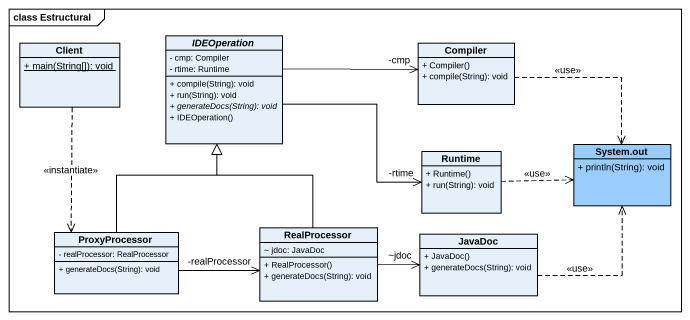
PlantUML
@startuml
mainframe class Estructural
hide circle
hide empty members
skinparam classAttributeIconSize 0
abstract class IDEOperation {
  - cmp: Compiler
  - rtime: Runtime
  + compile(String): void
  + run(String): void
  {abstract} + generateDocs(String): void
  + IDEOperation()
}
class Client {
  {static} + main(String[]): void
}
class Compiler {
  + Compiler()
  + compile(String): void
}
class Runtime {
  + Runtime()
  + run(String): void
}
class "System.out" as System_out #99CCFF {
  + println(String): void
}
class ProxyProcessor {
  - realProcessor: RealProcessor
  + generateDocs(String): void
}
class RealProcessor {
  ~ jdoc: JavaDoc
  + RealProcessor()
  + generateDocs(String): void
}
class JavaDoc {
  + JavaDoc()
  + generateDocs(String): void
}
IDEOperation -right-> "-cmp" Compiler
IDEOperation -right-> "-rtime" Runtime
Client ..> ProxyProcessor : <<instantiate>>
Compiler ..> System_out : <<use>>
Runtime .right.> System_out : <<use>>
ProxyProcessor -up-|> IDEOperation
ProxyProcessor -right-> "-realProcessor" RealProcessor
RealProcessor -up-|> IDEOperation
RealProcessor -right-> "~jdoc" JavaDoc
JavaDoc .up.> System_out : <<use>>
@enduml
